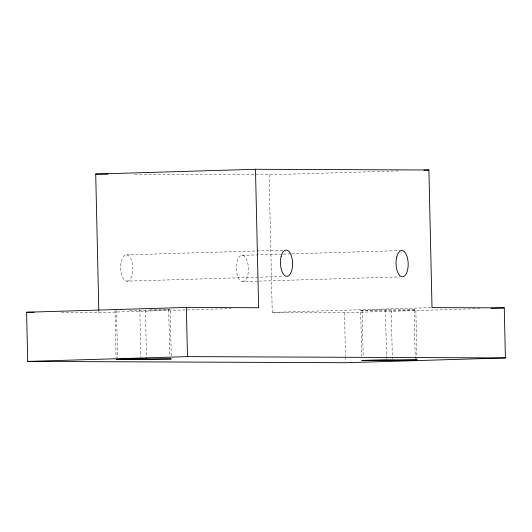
<?xml version="1.0" encoding="UTF-8"?>
<svg xmlns="http://www.w3.org/2000/svg" width="532" height="532" viewBox="0 0 532 532"><rect width="100%" height="100%" fill="white"/><g stroke="black" fill="none" stroke-linecap="round" stroke-linejoin="round"><path stroke-width="0.4" stroke-dasharray="2.66 2" d="M416.975 359.938L415.838 309.903L393.328 310.542L360.676 310.369L361.72 356.307M171.231 355.655L170.187 309.764L150.011 310.369L128.072 310.329M360.676 310.369L383.486 309.737L415.838 309.903M134.709 174.23L269.119 174.782L398.262 170.912M126.443 254.875L282.904 250.186M242.047 255.347L282.612 254.13M283.436 254.11L290.891 253.884M291.716 253.857L400.164 250.612M127.042 281.142A13.14 6.065 88.3 0 0 131.85 261.458A13.14 6.065 88.3 0 0 121.336 261.418A13.14 6.065 88.3 0 0 127.042 281.142L283.496 276.454M242.645 281.621A13.14 6.065 88.3 0 0 247.453 261.937A13.14 6.065 88.3 0 0 236.94 261.897A13.14 6.065 88.3 0 0 242.645 281.621L258.372 281.149M259.204 281.122L399.931 276.906M61.479 312.384L98.852 312.537L231.307 308.567M269.119 174.782L272.238 312.384L432.011 307.596M272.238 312.384L344.497 312.683L481.912 308.567M149.718 309.624L170.187 309.764M414.142 309.85L415.259 359.067M391.266 310.548L392.363 358.947M385.454 309.73L386.571 358.947M362.152 310.429L363.196 356.367M344.497 312.683L345.481 356.161M345.501 356.979L345.614 361.9M168.71 309.704L169.775 356.413M145.416 310.402L146.473 357.112M139.81 309.584L140.887 357.118M116.508 310.282L117.592 357.817M115.038 310.223L116.116 357.757M98.812 310.881L98.852 312.537"/><path stroke-width="0.8" d="M98.799 310.05L95.713 174.07L255.48 169.282L428.892 169.994L432.011 307.596L504.263 307.895L505.4 357.93L345.627 362.718L27.717 361.408L26.6 312.237L186.373 307.449L258.625 307.749L255.48 169.282M423.924 170.147L428.892 169.994M491.016 308.294L504.263 307.895M27.717 361.408L187.483 356.62L505.4 357.93M146.526 359.572L171.304 358.934L138.958 358.761L116.156 359.393L146.526 359.572L146.493 357.936M95.713 174.07L108.156 174.117M26.6 312.237L34.075 312.271M186.373 307.449L187.483 356.62M416.975 359.938L394.465 360.576L361.813 360.41L384.623 359.772L416.975 359.938M281.109 256.63A13.14 6.065 88.3 0 0 286.808 276.354A13.14 6.065 88.3 0 0 291.616 256.67A13.14 6.065 88.3 0 0 281.109 256.63M396.712 257.109A13.14 6.065 88.3 0 0 402.411 276.833A13.14 6.065 88.3 0 0 407.226 257.149A13.14 6.065 88.3 0 0 396.712 257.109"/></g></svg>
